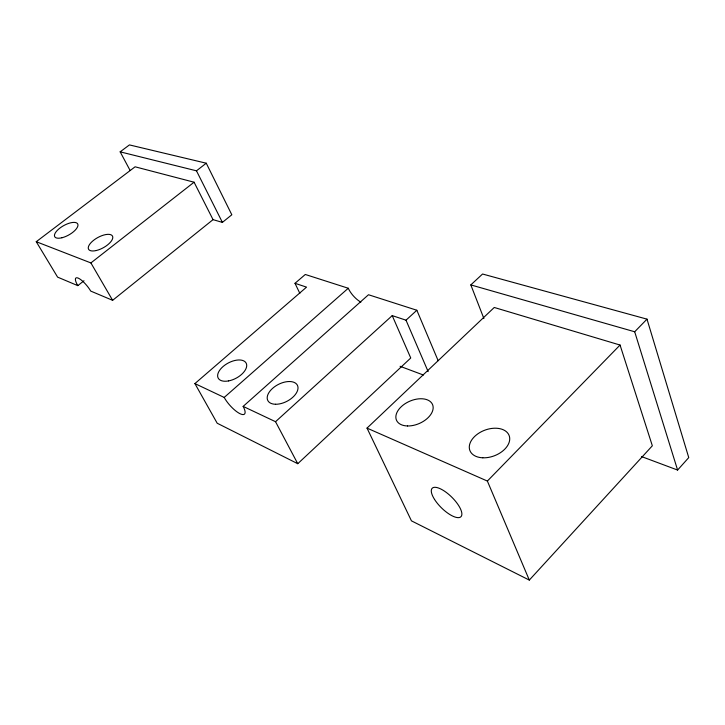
<?xml version="1.0" encoding="UTF-8"?>
<svg xmlns="http://www.w3.org/2000/svg" width="725" height="725" viewBox="0 0 725 725"><rect width="100%" height="100%" fill="white"/><g stroke="black" fill="none" stroke-linecap="round" stroke-linejoin="round"><path stroke-width="1.09" d="M641.598 456.596L677.594 470.054L688.75 457.593L646.999 319.145L482.56 274.014L470.824 284.907L483.892 318.547M529.313 580.091L652.337 445.784L620.056 345.046L494.251 307.472L367.022 428.112L411.447 520.849L529.313 580.091L487.372 481.056L367.022 428.112M487.372 481.056L620.056 345.046M677.594 470.054L634.692 331.769L646.999 319.145M194.907 383.588L217.192 423.228L297.757 463.71L410.749 358.005L392.225 315.611L275.536 421.705L243.138 406.399A16.385 5.111 48.6 0 1 240.147 413.767A16.385 5.111 48.6 0 1 224.197 397.445L194.907 383.588L306.539 287.136L295.002 283.303L305.298 274.476L348.263 288.251A15.542 6.697 48.4 0 0 360.86 302.144M392.225 315.611L406.009 320.187L416.848 310.255L438.154 360.688M243.138 406.399L368.499 294.74L416.848 310.255M224.197 397.445L348.263 288.251M83.991 280.765L77.802 285.641L57.601 277.122L36.25 241.706L135.095 166.804L194.083 182.211L213.041 219.639L222.394 222.394L231.819 214.781L206.253 163.207L129.431 144.909L120.16 151.842L130.11 170.457M77.802 285.641A13.258 3.734 50.9 0 1 78.191 278.11A13.258 3.734 50.9 0 1 90.734 291.087L112.629 300.322L213.041 219.639M36.25 241.706L90.897 262.93L194.083 182.211M120.16 151.842L196.475 170.819L206.253 163.207M470.824 284.907L634.692 331.769M400.082 366.297L423.391 375.015M90.897 262.93L112.629 300.322M275.536 421.705L297.757 463.71M196.475 170.819L222.394 222.394M295.002 283.303L299.833 293.353M406.009 320.187L428.149 371.617M61.978 237.746A13.141 5.329 -29.2 0 0 77.838 224.233A13.141 5.329 -29.2 0 0 58.834 228.946A13.141 5.329 -29.2 0 0 61.978 237.746M96.371 250.506A13.657 5.8 -28.9 0 0 112.602 236.332A13.657 5.8 -28.9 0 0 92.564 241.162A13.657 5.8 -28.9 0 0 96.371 250.506M275.563 404.26A16.648 9.461 -27.4 0 0 297.993 387.422A16.648 9.461 -27.4 0 0 274.277 386.978A16.648 9.461 -27.4 0 0 275.563 404.26M228.593 380.915A15.859 8.555 -28.3 0 0 246.165 363.143A15.859 8.555 -28.3 0 0 221.759 367.756A15.859 8.555 -28.3 0 0 228.593 380.915M434.538 499.416A20.237 7.431 44.7 0 0 460.765 516.88A20.237 7.431 44.7 0 0 444.416 491.106A20.237 7.431 44.7 0 0 434.538 499.416M407.486 425.965A19.666 12.126 -23.6 0 0 432.988 405.937A19.666 12.126 -23.6 0 0 403.037 405.175A19.666 12.126 -23.6 0 0 407.486 425.965M482.823 457.801A21.007 13.666 -20.9 0 0 509.376 436.251A21.007 13.666 -20.9 0 0 476.325 434.982A21.007 13.666 -20.9 0 0 482.823 457.801"/></g></svg>
